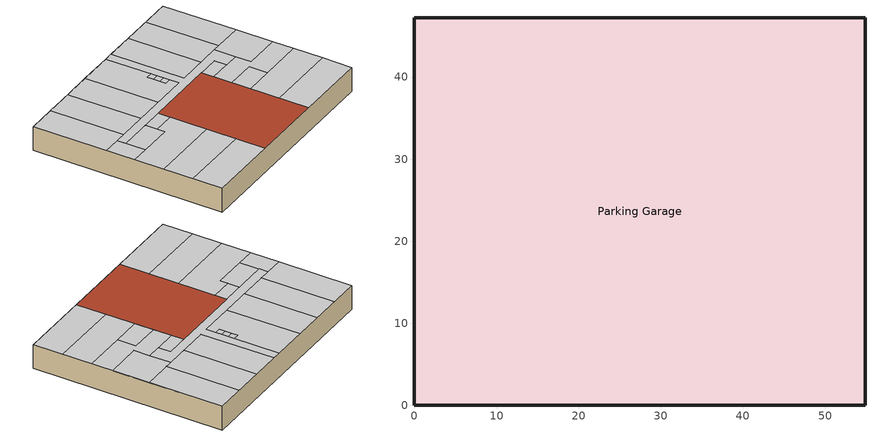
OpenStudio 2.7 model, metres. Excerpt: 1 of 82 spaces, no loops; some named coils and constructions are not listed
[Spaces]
Parking Garage
 floor ground (Surface 171 SlabOnOrBelowGradeF073): 54.86,47.24 54.86,0 0,0 0,47.24 z-6.1
 wall ground (Surface 172-uw BelowGradeWallC114): 0,0 54.86,0 z-6.1:0
 wall ground (Surface 173-uw BelowGradeWallC114): 0,47.24 0,0 z-6.1:0
 wall ground (Surface 174-uw BelowGradeWallC114): 54.86,47.24 0,47.24 z-6.1:0
 wall ground (Surface 175-uw BelowGradeWallC114): 54.86,0 54.86,47.24 z-6.1:0
 ceiling to F1 Business Center: 43.89,14.63 43.89,19.2 36.58,19.2 36.58,14.63 z0
 ceiling to F1 Corridor: 45.72,23.77 45.72,28.96 32.92,28.96 32.92,47.24 30.78,47.24 30.78,28.96 4.57,28.96 4.57,26.82 42.06,26.82 42.06,23.77 z0
 ceiling to F1 Lounge: 54.86,14.63 54.86,19.81 45.72,19.81 45.72,23.77 42.06,23.77 36.58,23.77 36.58,19.2 43.89,19.2 43.89,14.63 z0
 ceiling to F1 Elevator Core: 30.78,32.92 30.78,34.44 29.26,34.44 29.26,32.92 z0
 ceiling to F1 Elevator N: 30.78,34.44 30.78,35.97 29.26,35.97 29.26,34.44 z0
 ceiling to F1 Elevator S: 30.78,31.39 30.78,32.92 29.26,32.92 29.26,31.39 z0
 ceiling to F1 Fitness Center: 54.86,19.81 54.86,28.96 45.72,28.96 45.72,19.81 z0
 ceiling to F1 Leasing Office: 4.57,21.95 4.57,28.96 0,28.96 0,21.95 z0
 ceiling to F1 Mechanical Room: 12.8,21.95 12.8,26.82 4.57,26.82 4.57,21.95 z0
 ceiling to F1 Retail N Core: 30.78,28.96 30.78,31.39 29.26,31.39 29.26,35.97 30.78,35.97 30.78,47.24 21.95,47.24 21.95,28.96 z0
 ceiling to F1 Retail NE Core: 47.55,28.96 47.55,47.24 40.23,47.24 40.23,28.96 z0
 ceiling to F1 Retail NE Inner: 40.23,28.96 40.23,47.24 32.92,47.24 32.92,28.96 z0
 ceiling to F1 Retail NE Outer: 54.86,28.96 54.86,47.24 47.55,47.24 47.55,28.96 z0
 ceiling to F1 Retail NW Inner Core: 21.95,28.96 21.95,47.24 14.63,47.24 14.63,28.96 z0
 ceiling to F1 Retail NW Outer: 7.32,28.96 7.32,47.24 0,47.24 0,28.96 z0
 ceiling to F1 Retail NW Outer Core: 14.63,28.96 14.63,47.24 7.32,47.24 7.32,28.96 z0
 ceiling to F1 Retail SE Bottom: 54.86,0 54.86,7.32 36.58,7.32 36.58,0 z0
 ceiling to F1 Retail SE Top: 54.86,7.32 54.86,14.63 36.58,14.63 36.58,7.32 z0
 ceiling to F1 Retail SW Bottom: 18.29,0 18.29,7.32 0,7.32 0,0 z0
 ceiling to F1 Retail SW Core: 18.29,7.32 18.29,14.63 0,14.63 0,7.32 z0
 ceiling to F1 Retail SW Top: 18.29,14.63 18.29,23.77 12.8,23.77 12.8,21.95 0,21.95 0,14.63 z0
 ceiling to F1 Stairs E: 42.06,23.77 42.06,26.82 36.58,26.82 36.58,23.77 z0
 ceiling to F1 Stairs W: 18.29,23.77 18.29,26.82 12.8,26.82 12.8,23.77 z0
 roof outside (FlatNonresWoodFramingAndOtherRoofUnconditioned): 36.58,0 36.58,26.82 18.29,26.82 18.29,0 z0
[SizingPeriod:DesignDay] Barometric Pressure {Pa}=101145; Sky Clearness=0; Rain Indicator=0; Snow Indicator=0; Day of Month=21; Day Type=SummerDesignDay; Daylight Saving Time Indicator=0; Humidity Indicating Type=Wetbulb; Dry-Bulb Temperature Range Modifier Type=DefaultMultipliers; Solar Model Indicator=ASHRAETau
Name | Maximum Dry-Bulb Temperature {C} | Daily Dry-Bulb Temperature Range {deltaC} | Humidity Indicating Conditions at Maximum Dry-Bulb | Wind Speed {m/s} | Wind Direction {deg} | Month | ASHRAE Taub | ASHRAE Taud
SAN-JOSE-INTL-AP JUL Clg 0.4% Condns DB=>MCWB | 35.3 | 11.6 | 20.9 | 5.4 | 315 | 7 | 0.38 | 2.366
SAN-JOSE-INTL-AP AUG Clg 0.4% Condns DB=>MCWB | 34.4 | 12.5 | 19.1 | 5.5 | 315 | 8 | 0.375 | 2.4
SAN-JOSE-INTL-AP SEP Clg 0.4% Condns DB=>MCWB | 35.4 | 12.5 | 19.5 | 5.8 | 315 | 9 | 0.359 | 2.488
SAN-JOSE-INTL-AP OCT Clg 0.4% Condns DB=>MCWB | 30.8 | 12.1 | 16 | 4.2 | 22 | 10 | 0.343 | 2.499
SAN-JOSE-INTL-AP NOV Clg 0.4% Condns DB=>MCWB | 26.1 | 7.9 | 15.3 | 3.2 | 337 | 11 | 0.322 | 2.599
[Fan:OnOff] Availability Schedule=Always On; Fan Total Efficiency=1; Pressure Rise {Pa}=0.00249089; Maximum Flow Rate {m3/s}=autosize; Motor Efficiency=1; Motor In Airstream Fraction=1
Name | Fan Power Ratio Function of Speed Ratio Curve | Fan Efficiency Ratio Function of Speed Ratio Curve
BaseSys1 Fan-9 | Fan On Off Power Curve 8 | Fan On Off Efficiency Curve 8
BaseSys1 Fan-10 | Fan On Off Power Curve 9 | Fan On Off Efficiency Curve 9
BaseSys1 Fan-11 | Fan On Off Power Curve 10 | Fan On Off Efficiency Curve 10
BaseSys1 Fan-12 | Fan On Off Power Curve 11 | Fan On Off Efficiency Curve 11
BaseSys1 Fan-13 | Fan On Off Power Curve 12 | Fan On Off Efficiency Curve 12
BaseSys1 Fan-14 | Fan On Off Power Curve 13 | Fan On Off Efficiency Curve 13
BaseSys1 Fan-15 | Fan On Off Power Curve 14 | Fan On Off Efficiency Curve 14
BaseSys1 Fan-16 | Fan On Off Power Curve 15 | Fan On Off Efficiency Curve 15
BaseSys1 Fan-17 | Fan On Off Power Curve 16 | Fan On Off Efficiency Curve 16
BaseSys1 Fan-18 | Fan On Off Power Curve 17 | Fan On Off Efficiency Curve 17
BaseSys1 Fan-19 | Fan On Off Power Curve 18 | Fan On Off Efficiency Curve 18
BaseSys1 Fan-20 | Fan On Off Power Curve 19 | Fan On Off Efficiency Curve 19
BaseSys1 Fan-21 | Fan On Off Power Curve 20 | Fan On Off Efficiency Curve 20
BaseSys1 Fan-22 | Fan On Off Power Curve 21 | Fan On Off Efficiency Curve 21
[Coil:Heating:Gas] Availability Schedule=Always On; Gas Burner Efficiency=0.8; Nominal Capacity {W}=AutoSize; Parasitic Electric Load {W}=0; Part Load Fraction Correlation Curve=CoilHtgFurnFIRRatio_fQRatio; Parasitic Gas Load {W}=0
BaseSys1 CoilHtg; BaseSys1 CoilHtg-2; BaseSys1 CoilHtg-3; BaseSys1 CoilHtg-4; BaseSys1 CoilHtg-5; BaseSys1 CoilHtg-6; BaseSys1 CoilHtg-7; BaseSys1 CoilHtg-8; BaseSys1 CoilHtg-9; BaseSys1 CoilHtg-10; BaseSys1 CoilHtg-11; BaseSys1 CoilHtg-12; BaseSys1 CoilHtg-13; BaseSys1 CoilHtg-14; BaseSys1 CoilHtg-15; BaseSys1 CoilHtg-16; BaseSys1 CoilHtg-17; BaseSys1 CoilHtg-18; BaseSys1 CoilHtg-19; BaseSys1 CoilHtg-20; BaseSys1 CoilHtg-21; BaseSys1 CoilHtg-22
[ZoneHVAC:PackagedTerminalAirConditioner] Availability Schedule=ResidentialLivingHVACAvail; Supply Air Flow Rate During Cooling Operation {m3/s}=Autosize; Supply Air Flow Rate During Heating Operation {m3/s}=Autosize; Supply Air Flow Rate When No Cooling or Heating is Needed {m3/s}=Autosize; Outdoor Air Flow Rate During Cooling Operation {m3/s}=0; Outdoor Air Flow Rate During Heating Operation {m3/s}=0; Outdoor Air Flow Rate When No Cooling or Heating is Needed {m3/s}=0; Fan Placement=DrawThrough
Name | Supply Air Fan | Heating Coil | Cooling Coil
BaseZnSys1 | BaseSys1 Fan | BaseSys1 CoilHtg | BaseSys1 CoilClg
BaseZnSys1-2 | BaseSys1 Fan-2 | BaseSys1 CoilHtg-2 | BaseSys1 CoilClg-2
BaseZnSys1-3 | BaseSys1 Fan-3 | BaseSys1 CoilHtg-3 | BaseSys1 CoilClg-3
BaseZnSys1-4 | BaseSys1 Fan-4 | BaseSys1 CoilHtg-4 | BaseSys1 CoilClg-4
BaseZnSys1-5 | BaseSys1 Fan-5 | BaseSys1 CoilHtg-5 | BaseSys1 CoilClg-5
BaseZnSys1-6 | BaseSys1 Fan-6 | BaseSys1 CoilHtg-6 | BaseSys1 CoilClg-6
BaseZnSys1-7 | BaseSys1 Fan-7 | BaseSys1 CoilHtg-7 | BaseSys1 CoilClg-7
BaseZnSys1-8 | BaseSys1 Fan-8 | BaseSys1 CoilHtg-8 | BaseSys1 CoilClg-8
BaseZnSys1-9 | BaseSys1 Fan-9 | BaseSys1 CoilHtg-9 | BaseSys1 CoilClg-9
BaseZnSys1-10 | BaseSys1 Fan-10 | BaseSys1 CoilHtg-10 | BaseSys1 CoilClg-10
BaseZnSys1-11 | BaseSys1 Fan-11 | BaseSys1 CoilHtg-11 | BaseSys1 CoilClg-11
BaseZnSys1-12 | BaseSys1 Fan-12 | BaseSys1 CoilHtg-12 | BaseSys1 CoilClg-12
BaseZnSys1-13 | BaseSys1 Fan-13 | BaseSys1 CoilHtg-13 | BaseSys1 CoilClg-13
BaseZnSys1-14 | BaseSys1 Fan-14 | BaseSys1 CoilHtg-14 | BaseSys1 CoilClg-14
BaseZnSys1-15 | BaseSys1 Fan-15 | BaseSys1 CoilHtg-15 | BaseSys1 CoilClg-15
BaseZnSys1-16 | BaseSys1 Fan-16 | BaseSys1 CoilHtg-16 | BaseSys1 CoilClg-16
BaseZnSys1-17 | BaseSys1 Fan-17 | BaseSys1 CoilHtg-17 | BaseSys1 CoilClg-17
BaseZnSys1-18 | BaseSys1 Fan-18 | BaseSys1 CoilHtg-18 | BaseSys1 CoilClg-18
BaseZnSys1-19 | BaseSys1 Fan-19 | BaseSys1 CoilHtg-19 | BaseSys1 CoilClg-19
BaseZnSys1-20 | BaseSys1 Fan-20 | BaseSys1 CoilHtg-20 | BaseSys1 CoilClg-20
BaseZnSys1-21 | BaseSys1 Fan-21 | BaseSys1 CoilHtg-21 | BaseSys1 CoilClg-21
BaseZnSys1-22 | BaseSys1 Fan-22 | BaseSys1 CoilHtg-22 | BaseSys1 CoilClg-22
[Curve:Biquadratic] Coefficient1 Constant=0.342414; Coefficient2 x=0.034885; Coefficient3 x**2=-0.0006237; Coefficient4 y=0.00497722; Coefficient5 y**2=0.000437951; Coefficient6 x*y=-0.000728028; Minimum Value of x=17; Maximum Value of x=22; Minimum Value of y=13; Maximum Value of y=46
Curve Biquadratic 4; Curve Biquadratic 5; Curve Biquadratic 6; Curve Biquadratic 7; Curve Biquadratic 8; Curve Biquadratic 9; Curve Biquadratic 10; Curve Biquadratic 11; Curve Biquadratic 12; Curve Biquadratic 13; Curve Biquadratic 14; Curve Biquadratic 15; Curve Biquadratic 16; Curve Biquadratic 17; Curve Biquadratic 18; Curve Biquadratic 19; Curve Biquadratic 20; Curve Biquadratic 21; Curve Biquadratic 22; Curve Biquadratic 23; Curve Biquadratic 24; Curve Biquadratic 25
[Curve:Cubic] Coefficient1 Constant=1; Coefficient2 x=0; Coefficient3 x**2=0; Coefficient4 x**3=0; Minimum Value of x=0; Maximum Value of x=1
Fan On Off Efficiency Curve; Fan On Off Efficiency Curve 1; Fan On Off Efficiency Curve 2; Fan On Off Efficiency Curve 3; Fan On Off Efficiency Curve 4; Fan On Off Efficiency Curve 5; Fan On Off Efficiency Curve 6; Fan On Off Efficiency Curve 7; Fan On Off Efficiency Curve 8; Fan On Off Efficiency Curve 9; Fan On Off Efficiency Curve 10; Fan On Off Efficiency Curve 11; Fan On Off Efficiency Curve 12; Fan On Off Efficiency Curve 13; Fan On Off Efficiency Curve 14; Fan On Off Efficiency Curve 15; Fan On Off Efficiency Curve 16; Fan On Off Efficiency Curve 17; Fan On Off Efficiency Curve 18; Fan On Off Efficiency Curve 19; Fan On Off Efficiency Curve 20; Fan On Off Efficiency Curve 21
[Curve:Quadratic] Maximum Value of x=1
Name | Coefficient1 Constant | Coefficient2 x | Coefficient3 x**2 | Minimum Value of x | Minimum Curve Output | Maximum Curve Output
CoilHtgFurnFIRRatio_fQRatio | 0.01861 | 1.09421 | -0.112819 | 0.7 | 0.73 | 1
Curve Quadratic 4; Curve Quadratic 5; Curve Quadratic 6; Curve Quadratic 7; Curve Quadratic 8; Curve Quadratic 9; Curve Quadratic 10; Curve Quadratic 11; Curve Quadratic 12; Curve Quadratic 13; Curve Quadratic 14; Curve Quadratic 15; Curve Quadratic 16; Curve Quadratic 17; Curve Quadratic 18; Curve Quadratic 19; Curve Quadratic 20; Curve Quadratic 21; Curve Quadratic 22; Curve Quadratic 23; Curve Quadratic 24; Curve Quadratic 25 | 0.85 | 0.15 | 0 | 0
[Schedule:Day]
OffDay: 1, 0, 0, 2, 0, 0, 3, 0, 0, 4, 0, 0, 5, 0, 0, 6, 0, 0, 7, 0, 0, 8, 0, 0, 9, 0, 0, 10, 0, 0, 11, 0, 0, 12, 0, 0, 13, 0, 0, 14, 0, 0, 15, 0, 0, 16, 0, 0, 17, 0, 0, 18, 0, 0, 19, 0, 0, 20, 0, 0, 21, 0, 0, 22, 0, 0, 23, 0, 0, 24, 0, 0
AllOnHVACAvailDay; ResidentialLivingHVACAvailSun; ResidentialLivingHVACAvailWD; ResidentialLivingHVACAvailSat: 1, 0, 1, 2, 0, 1, 3, 0, 1, 4, 0, 1, 5, 0, 1, 6, 0, 1, 7, 0, 1, 8, 0, 1, 9, 0, 1, 10, 0, 1, 11, 0, 1, 12, 0, 1, 13, 0, 1, 14, 0, 1, 15, 0, 1, 16, 0, 1, 17, 0, 1, 18, 0, 1, 19, 0, 1, 20, 0, 1, 21, 0, 1, 22, 0, 1, 23, 0, 1, 24, 0, 1
RetailReceptacleSun: 1, 0, 0.05, 2, 0, 0.05, 3, 0, 0.05, 4, 0, 0.05, 5, 0, 0.05, 6, 0, 0.05, 7, 0, 0.05, 8, 0, 0.05, 9, 0, 0.1, 10, 0, 0.1, 11, 0, 0.4, 12, 0, 0.4, 13, 0, 0.6, 14, 0, 0.6, 15, 0, 0.6, 16, 0, 0.6, 17, 0, 0.6, 18, 0, 0.4, 19, 0, 0.2, 20, 0, 0.05, 21, 0, 0.05, 22, 0, 0.05, 23, 0, 0.05, 24, 0, 0.05
RetailReceptacleWD: 1, 0, 0.05, 2, 0, 0.05, 3, 0, 0.05, 4, 0, 0.05, 5, 0, 0.05, 6, 0, 0.05, 7, 0, 0.05, 8, 0, 0.2, 9, 0, 0.5, 10, 0, 0.9, 11, 0, 0.9, 12, 0, 0.9, 13, 0, 0.9, 14, 0, 0.9, 15, 0, 0.9, 16, 0, 0.9, 17, 0, 0.9, 18, 0, 0.9, 19, 0, 0.6, 20, 0, 0.6, 21, 0, 0.5, 22, 0, 0.2, 23, 0, 0.05, 24, 0, 0.05
RetailReceptacleSat: 1, 0, 0.05, 2, 0, 0.05, 3, 0, 0.05, 4, 0, 0.05, 5, 0, 0.05, 6, 0, 0.05, 7, 0, 0.05, 8, 0, 0.1, 9, 0, 0.3, 10, 0, 0.6, 11, 0, 0.9, 12, 0, 0.9, 13, 0, 0.9, 14, 0, 0.9, 15, 0, 0.9, 16, 0, 0.9, 17, 0, 0.9, 18, 0, 0.9, 19, 0, 0.5, 20, 0, 0.3, 21, 0, 0.3, 22, 0, 0.1, 23, 0, 0.05, 24, 0, 0.05
RetailLightsSun: 1, 0, 0.05, 2, 0, 0.05, 3, 0, 0.05, 4, 0, 0.05, 5, 0, 0.05, 6, 0, 0.05, 7, 0, 0.05, 8, 0, 0.05, 9, 0, 0.1, 10, 0, 0.1, 11, 0, 0.4, 12, 0, 0.4, 13, 0, 0.55, 14, 0, 0.55, 15, 0, 0.55, 16, 0, 0.55, 17, 0, 0.55, 18, 0, 0.4, 19, 0, 0.2, 20, 0, 0.05, 21, 0, 0.05, 22, 0, 0.05, 23, 0, 0.05, 24, 0, 0.05
RetailLightsWD: 1, 0, 0.05, 2, 0, 0.05, 3, 0, 0.05, 4, 0, 0.05, 5, 0, 0.05, 6, 0, 0.05, 7, 0, 0.05, 8, 0, 0.2, 9, 0, 0.5, 10, 0, 0.85, 11, 0, 0.85, 12, 0, 0.85, 13, 0, 0.85, 14, 0, 0.85, 15, 0, 0.85, 16, 0, 0.85, 17, 0, 0.85, 18, 0, 0.85, 19, 0, 0.55, 20, 0, 0.55, 21, 0, 0.5, 22, 0, 0.2, 23, 0, 0.05, 24, 0, 0.05
RetailLightsSat: 1, 0, 0.05, 2, 0, 0.05, 3, 0, 0.05, 4, 0, 0.05, 5, 0, 0.05, 6, 0, 0.05, 7, 0, 0.05, 8, 0, 0.1, 9, 0, 0.3, 10, 0, 0.55, 11, 0, 0.85, 12, 0, 0.85, 13, 0, 0.85, 14, 0, 0.85, 15, 0, 0.85, 16, 0, 0.85, 17, 0, 0.85, 18, 0, 0.85, 19, 0, 0.5, 20, 0, 0.3, 21, 0, 0.3, 22, 0, 0.1, 23, 0, 0.05, 24, 0, 0.05
RetailClgSetptSun: 1, 0, 29.4444, 2, 0, 29.4444, 3, 0, 29.4444, 4, 0, 29.4444, 5, 0, 29.4444, 6, 0, 29.4444, 7, 0, 29.4444, 8, 0, 29.4444, 9, 0, 23.8889, 10, 0, 23.8889, 11, 0, 23.8889, 12, 0, 23.8889, 13, 0, 23.8889, 14, 0, 23.8889, 15, 0, 23.8889, 16, 0, 23.8889, 17, 0, 23.8889, 18, 0, 23.8889, 19, 0, 23.8889, 20, 0, 29.4444, 21, 0, 29.4444, 22, 0, 29.4444, 23, 0, 29.4444, 24, 0, 29.4444
RetailClgSetptWD: 1, 0, 29.4444, 2, 0, 29.4444, 3, 0, 29.4444, 4, 0, 29.4444, 5, 0, 29.4444, 6, 0, 29.4444, 7, 0, 23.8889, 8, 0, 23.8889, 9, 0, 23.8889, 10, 0, 23.8889, 11, 0, 23.8889, 12, 0, 23.8889, 13, 0, 23.8889, 14, 0, 23.8889, 15, 0, 23.8889, 16, 0, 23.8889, 17, 0, 23.8889, 18, 0, 23.8889, 19, 0, 23.8889, 20, 0, 23.8889, 21, 0, 23.8889, 22, 0, 29.4444, 23, 0, 29.4444, 24, 0, 29.4444
RetailClgSetptSat: 1, 0, 29.4444, 2, 0, 29.4444, 3, 0, 29.4444, 4, 0, 29.4444, 5, 0, 29.4444, 6, 0, 29.4444, 7, 0, 23.8889, 8, 0, 23.8889, 9, 0, 23.8889, 10, 0, 23.8889, 11, 0, 23.8889, 12, 0, 23.8889, 13, 0, 23.8889, 14, 0, 23.8889, 15, 0, 23.8889, 16, 0, 23.8889, 17, 0, 23.8889, 18, 0, 23.8889, 19, 0, 23.8889, 20, 0, 23.8889, 21, 0, 23.8889, 22, 0, 23.8889, 23, 0, 29.4444, 24, 0, 29.4444
RetailHtgSetptSun: 1, 0, 15.5556, 2, 0, 15.5556, 3, 0, 15.5556, 4, 0, 15.5556, 5, 0, 15.5556, 6, 0, 15.5556, 7, 0, 15.5556, 8, 0, 15.5556, 9, 0, 21.1111, 10, 0, 21.1111, 11, 0, 21.1111, 12, 0, 21.1111, 13, 0, 21.1111, 14, 0, 21.1111, 15, 0, 21.1111, 16, 0, 21.1111, 17, 0, 21.1111, 18, 0, 21.1111, 19, 0, 21.1111, 20, 0, 15.5556, 21, 0, 15.5556, 22, 0, 15.5556, 23, 0, 15.5556, 24, 0, 15.5556
RetailHtgSetptWD: 1, 0, 15.5556, 2, 0, 15.5556, 3, 0, 15.5556, 4, 0, 15.5556, 5, 0, 15.5556, 6, 0, 15.5556, 7, 0, 21.1111, 8, 0, 21.1111, 9, 0, 21.1111, 10, 0, 21.1111, 11, 0, 21.1111, 12, 0, 21.1111, 13, 0, 21.1111, 14, 0, 21.1111, 15, 0, 21.1111, 16, 0, 21.1111, 17, 0, 21.1111, 18, 0, 21.1111, 19, 0, 21.1111, 20, 0, 21.1111, 21, 0, 21.1111, 22, 0, 15.5556, 23, 0, 15.5556, 24, 0, 15.5556
RetailHtgSetptSat: 1, 0, 15.5556, 2, 0, 15.5556, 3, 0, 15.5556, 4, 0, 15.5556, 5, 0, 15.5556, 6, 0, 15.5556, 7, 0, 21.1111, 8, 0, 21.1111, 9, 0, 21.1111, 10, 0, 21.1111, 11, 0, 21.1111, 12, 0, 21.1111, 13, 0, 21.1111, 14, 0, 21.1111, 15, 0, 21.1111, 16, 0, 21.1111, 17, 0, 21.1111, 18, 0, 21.1111, 19, 0, 21.1111, 20, 0, 21.1111, 21, 0, 21.1111, 22, 0, 21.1111, 23, 0, 15.5556, 24, 0, 15.5556
Schedule Day 2: 24, 0, 1
[Schedule:Week]
ResidentialLivingHVACAvailWk: ResidentialLivingHVACAvailSun, ResidentialLivingHVACAvailWD, ResidentialLivingHVACAvailWD, ResidentialLivingHVACAvailWD, ResidentialLivingHVACAvailWD, ResidentialLivingHVACAvailWD, ResidentialLivingHVACAvailSat, ResidentialLivingHVACAvailSun, AllOnHVACAvailDay, AllOnHVACAvailDay, ResidentialLivingHVACAvailSun, ResidentialLivingHVACAvailSun
OffWk: OffDay, OffDay, OffDay, OffDay, OffDay, OffDay, OffDay, OffDay, OffDay, OffDay, OffDay, OffDay
[Schedule:Year]
ResidentialLivingHVACAvail: 12, 31, ResidentialLivingHVACAvailWk
Off: 12, 31, OffWk
[Schedule:Ruleset]
Always On: Default Day Schedule=Schedule Day 2
[Curve:Exponent] Coefficient1 Constant=1; Coefficient2 Constant=0; Coefficient3 Constant=0; Minimum Value of x=0; Maximum Value of x=1
Fan On Off Power Curve; Fan On Off Power Curve 1; Fan On Off Power Curve 2; Fan On Off Power Curve 3; Fan On Off Power Curve 4; Fan On Off Power Curve 5; Fan On Off Power Curve 6; Fan On Off Power Curve 7; Fan On Off Power Curve 8; Fan On Off Power Curve 9; Fan On Off Power Curve 10; Fan On Off Power Curve 11; Fan On Off Power Curve 12; Fan On Off Power Curve 13; Fan On Off Power Curve 14; Fan On Off Power Curve 15; Fan On Off Power Curve 16; Fan On Off Power Curve 17; Fan On Off Power Curve 18; Fan On Off Power Curve 19; Fan On Off Power Curve 20; Fan On Off Power Curve 21
